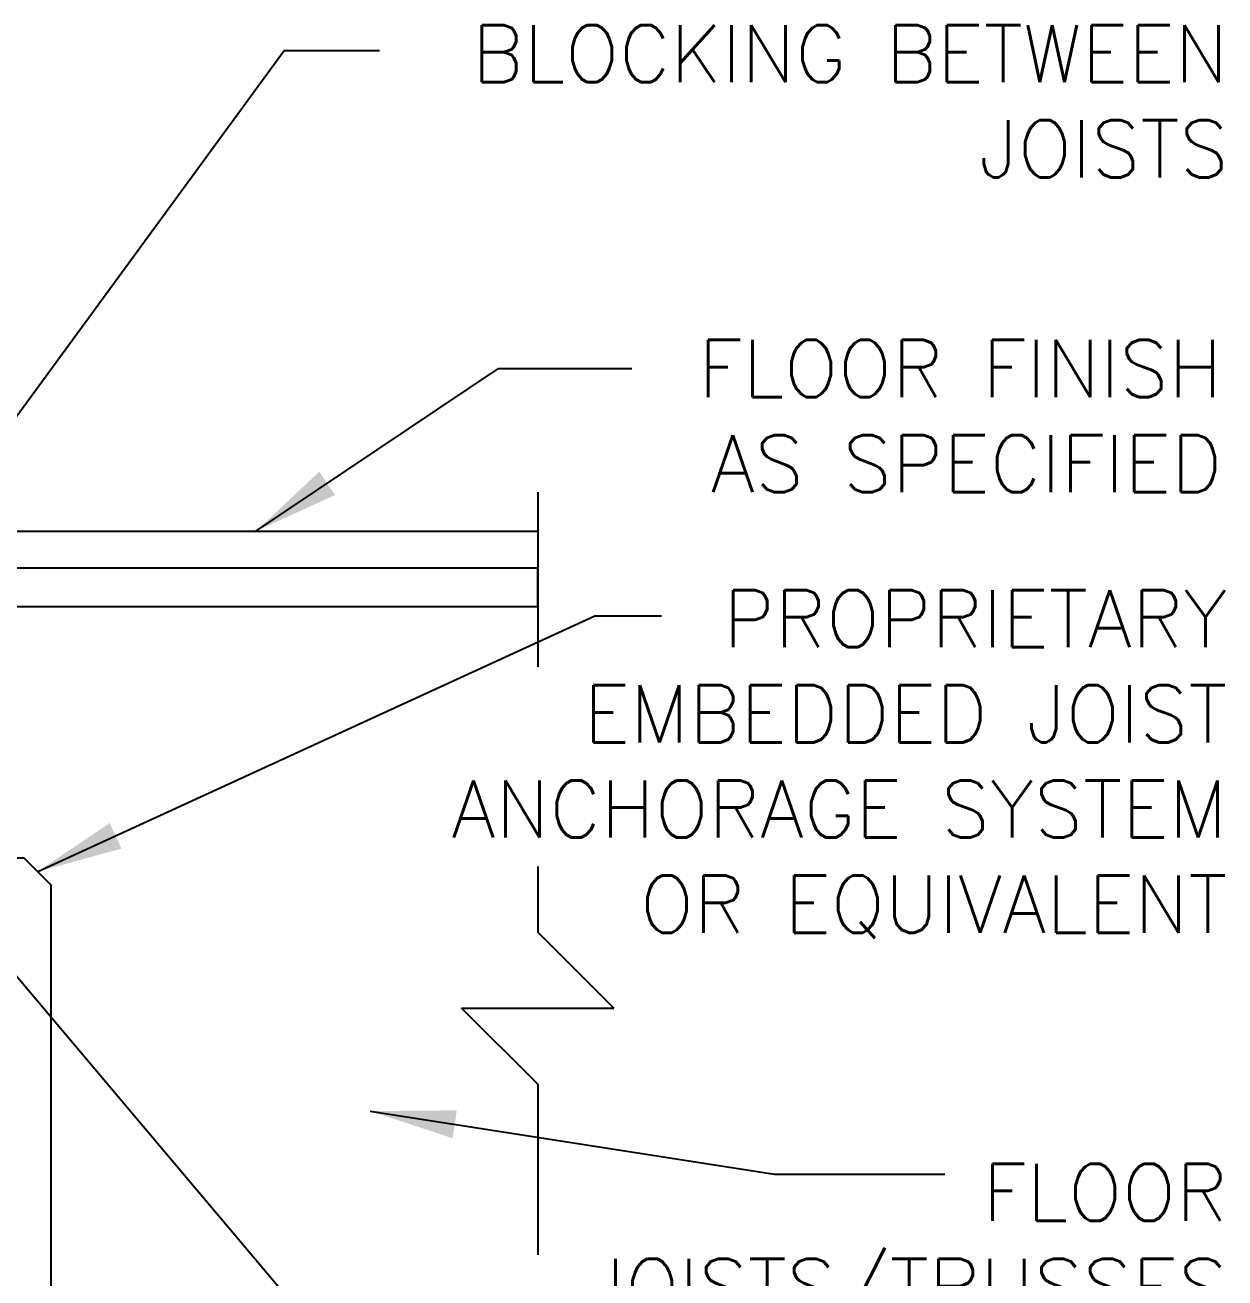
# Model space of a CAD drawing. Header units: inches. Extents: x 526.8 to 579.6, y 644.2 to 711.3.
# Drawn here: x 563.86 to 579.62, y 663.41 to 679.86 of the extents above; entities that cross this region are included whole.
import ezdxf

# ---------------------------------------------------------------- set-up
doc = ezdxf.new("R2010")
doc.units = ezdxf.units.IN
doc.header["$LTSCALE"] = 0.5
doc.header["$MEASUREMENT"] = 0
for name, color, linetype in [('line25', 2, 'Continuous'), ('LINE50', 5, 'Continuous'), ('LINE9', 9, 'Continuous'), ('TEXT', 4, 'Continuous')]:
    doc.layers.add(name, color=color, linetype=linetype)
doc.styles.add('DIM', font='romans.shx', dxfattribs={"width": 0.7})
doc.styles.add('ROMANS', font='romans.shx', dxfattribs={"height": 1.125})
doc.dimstyles.new('ext_12', dxfattribs={"dimscale": 12, "dimtxt": 0.09375, "dimasz": 0.09375, "dimexe": 0.09375, "dimexo": 0.0625, "dimgap": 0.0625, "dimtad": 1, "dimdec": 1, "dimzin": 3, "dimdsep": 46, "dimlunit": 4, "dimtxsty": 'DIM', "dimcen": 0.09, "dimdle": 0.09375, "dimclrt": 4, "dimadec": 0, "dimazin": 0, "dimtfac": 1, "dimtdec": 1, "dimtmove": 2, "dimatfit": 3, "dimfxl": 1, "dimfrac": 2, "dimtolj": 1, "dimtzin": 0, "dimarcsym": 0})

msp = doc.modelspace()

# ---------------------------------------------------------------- linework, layer by layer
at = {"layer": 'line25'}
msp.add_lwpolyline([(564.2013152062132, 663.2738772622849), (564.2013152062134, 668.5667704810985), (563.84776181562, 668.9203238716921), (557.7013152062132, 668.9203238716921), (557.7013152062132, 668.3578238716921), (557.5138152062132, 668.1703238716921), (557.2638152062133, 668.1703238716921), (557.0763152062133, 668.3578238716921), (557.0763152062132, 668.9203238716921), (556.4513152062132, 668.9203238716921), (556.4513152062132, 668.3578238716921), (556.2638152062132, 668.1703238716921), (556.0138152062132, 668.170323871692), (555.8263152062132, 668.357823871692), (555.8263152062132, 668.9203238716921), (555.429868596806, 668.9203238716921), (555.0763152062129, 668.566770481099), (555.0763152062129, 663.2738772622852)], dxfattribs=at)
at = {"layer": 'LINE50'}
msp.add_line((561.1703322030264, 672.227527092882), (570.5919334472319, 672.227527092882), dxfattribs=at)
at = {"layer": 'LINE9'}
for p, q in [((570.5919334472319, 673.727527092882), (570.5919334472319, 671.4323358168858)), ((561.45487280132, 673.214932501832), (570.5919334472319, 673.214932501832)), ((570.5919334472319, 672.727527092882), (561.45487280132, 672.727527092882)), ((570.5919334472319, 672.227527092882), (570.5919334472319, 672.727527092882)), ((570.5919334472319, 668.8092946425435), (570.5919334472319, 667.9489254822869)), ((570.5919334472319, 667.9489254822869), (571.5919334472319, 666.9489254822869)), ((569.5919334472319, 666.9489254822869), (571.5919334472319, 666.9489254822869)), ((570.5919334472319, 665.9489254822869), (569.5919334472319, 666.9489254822869)), ((570.5919334472319, 665.9489254822868), (570.591933447232, 663.7088036570684))]:
    msp.add_line(p, q, dxfattribs=at)

# ---------------------------------------------------------------- texts
at = {"layer": 'TEXT', "char_height": 0.75, "style": 'ROMANS'}
for s, insert, width, attachment_point in [('BLOCKING BETWEEN JOISTS', (579.6627849363716, 678.8628359893706), 11.52811757087676, 6), ('FLOOR FINISH AS SPECIFIED', (579.582115652604, 675.7265904130927), 8.923264972708466, 3), ('PROPRIETARY EMBEDDED JOIST ANCHORAGE SYSTEM OR EQUIVALENT', (579.6489631089846, 670.1552457237987), 12.48718533538114, 6), ('FLOOR JOISTS/TRUSSES AS SPECIFIED', (579.6489631089846, 663.2813573214958), 9.123982007016025, 6)]:
    msp.add_mtext(s, dxfattribs=dict(at, insert=insert, width=width, attachment_point=attachment_point))

# ---------------------------------------------------------------- leaders
at = {"layer": 'TEXT'}
for points in [[(561.9203322030264, 672.227527092882), (567.2613046368895, 679.5301589165549), (568.513694754385, 679.5301589165549)], [(561.206143712101, 670.383101698015), (571.5370377222446, 658.1368883337482), (573.2230363468584, 658.1368883337482)], [(568.389678398107, 665.597411253449), (573.7007160765933, 664.7696256252957), (575.9371026548733, 664.7696256252957)]]:
    msp.add_leader(points, dimstyle='ext_12', override={"dimtad": 0}, dxfattribs=at)
for points in [[(566.8908682904713, 673.214932501832), (570.0753072655855, 675.3525064685097), (571.8265926640571, 675.3525064685097)], [(564.0245385109167, 668.7435471763953), (571.3414314478712, 672.1039292252088), (572.2170741471069, 672.1039292252088)]]:
    msp.add_leader(points, dimstyle='ext_12', dxfattribs=at)

doc.saveas('drawing.dxf')
